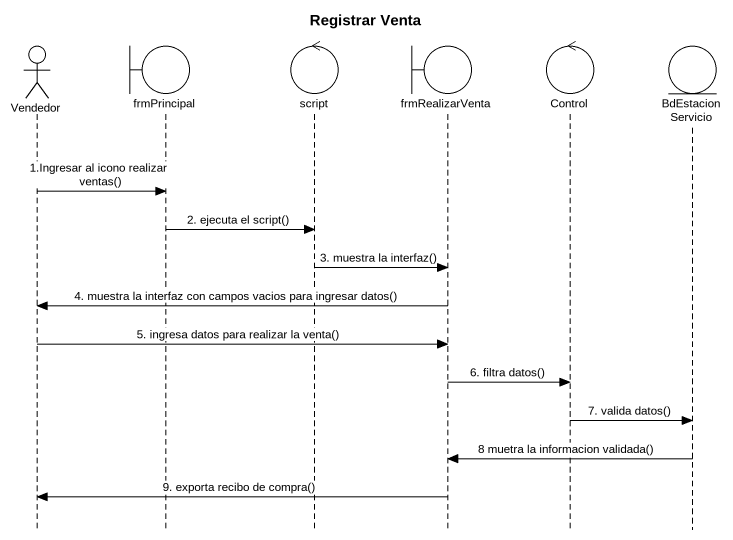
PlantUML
@startuml
title Registrar Venta
hide footbox
actor Vendedor
boundary frmPrincipal
control script
boundary frmRealizarVenta
control "Control" as Control_
entity BdEstacionServicio

Vendedor -> frmPrincipal : 1.Ingresar al icono realizar ventas()
frmPrincipal -> script : 2. ejecuta el script()
script -> frmRealizarVenta : 3. muestra la interfaz()
frmRealizarVenta -> Vendedor : 4. muestra la interfaz con campos vacios para ingresar datos()
Vendedor -> frmRealizarVenta : 5. ingresa datos para realizar la venta()
frmRealizarVenta -> Control_ : 6. filtra datos()
Control_ -> BdEstacionServicio : 7. valida datos()
BdEstacionServicio -> frmRealizarVenta : 8 muetra la informacion validada()
frmRealizarVenta -> Vendedor : 9. exporta recibo de compra()
@enduml
